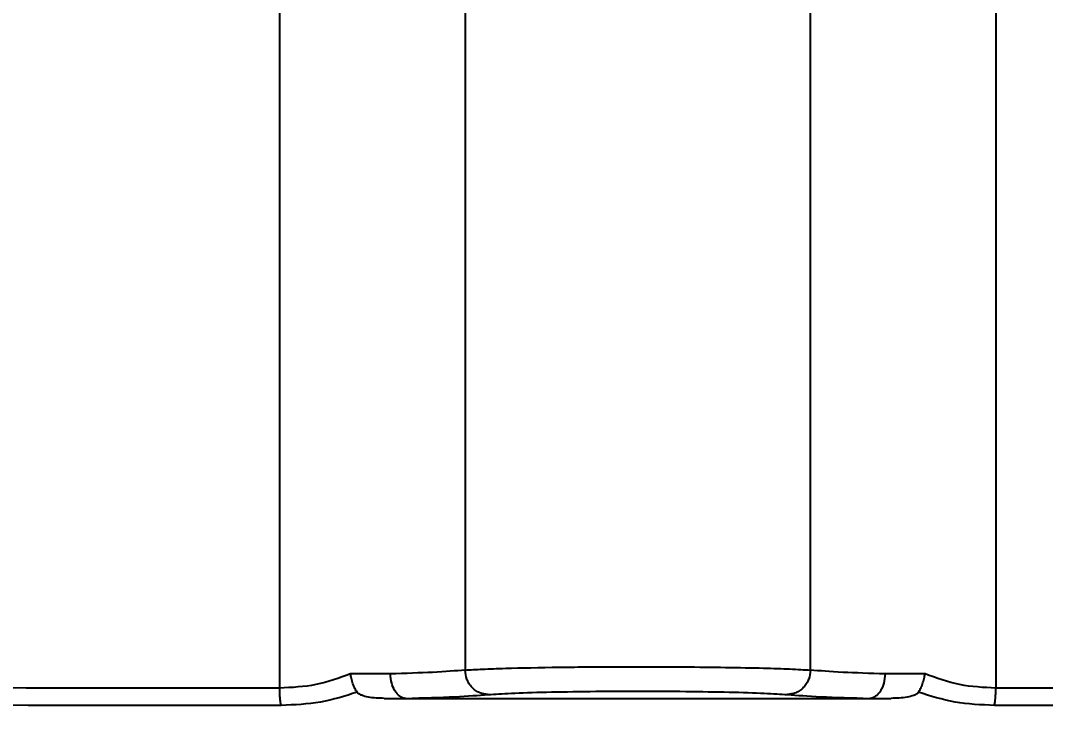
# Model space of a CAD drawing. Header units: millimetres. Extents: x 2063 to 4500, y 825 to 2548.
# Drawn here: x 3189.3 to 3231.14, y 1533.48 to 1561.95 of the extents above; entities that cross this region are included whole.
import ezdxf

# ---------------------------------------------------------------- set-up
doc = ezdxf.new("R2010")
doc.units = ezdxf.units.MM
doc.layers.add('AM_5', color=3, linetype='Continuous', lineweight=25)
doc.styles.add('SLDTEXTSTYLE1', font='txt.shx', dxfattribs={"width": 0.7, "bigfont": 'gbcbig.shx'})
doc.dimstyles.new('SLDDIMSTYLE12$0', dxfattribs={"dimtxt": 12, "dimasz": 10, "dimexe": 0, "dimexo": 0.0625, "dimgap": 0.875, "dimtad": 1, "dimdec": 1, "dimlfac": 1.8, "dimrnd": 1e-09, "dimzin": 12, "dimdsep": 46, "dimtxsty": 'SLDTEXTSTYLE1', "dimcen": 0.09, "dimdle": 8.16, "dimclrd": 3, "dimclre": 3, "dimadec": 0, "dimazin": 3, "dimtfac": 1, "dimtdec": 1, "dimtofl": 0, "dimtmove": 0, "dimatfit": 3, "dimfxl": 0, "dimfrac": 2, "dimtolj": 1, "dimlwd": 5, "dimlwe": 5, "dimarcsym": 0})

# ---------------------------------------------------------------- blocks, each defined once
blk = doc.blocks.new('*D73')
at = {"layer": 'AM_5', "color": 3, "linetype": 'Continuous', "lineweight": 5, "transparency": 16777216}
for p, q in [((3260.545, 1590.414), (3402.793, 1590.414)), ((3402.793, 1358.802), (3402.793, 1580.414))]:
    blk.add_line(p, q, dxfattribs=at)
at = {"layer": 'AM_5', "color": 3, "lineweight": 5, "transparency": 16777216}
blk.add_line((3214.8, 1348.802), (3402.793, 1348.802), dxfattribs=at)
at = {"layer": 'AM_5', "color": 3, "transparency": 16777216}
for points in [[(3401.127, 1580.414), (3404.46, 1580.414), (3402.793, 1590.414)], [(3401.127, 1358.802), (3404.46, 1358.802), (3402.793, 1348.802)]]:
    blk.add_solid(points, dxfattribs=at)
at = {"layer": 'Defpoints', "color": 0, "transparency": 16777216}
for p in [(3260.483, 1590.414), (3402.793, 1590.414), (3214.737, 1348.802)]:
    blk.add_point(p, dxfattribs=at)
at = {"layer": 'AM_5', "color": 0, "transparency": 16777216, "insert": (3395.918, 1523.132), "char_height": 12, "attachment_point": 5, "rotation": 90, "style": 'SLDTEXTSTYLE1'}
blk.add_mtext('\\A1;245', dxfattribs=at)

msp = doc.modelspace()

# ---------------------------------------------------------------- linework, layer by layer
at = {"color": 7, "linetype": 'Continuous', "lineweight": 25}
for p, q in [((3207.448, 1569.25), (3207.448, 1535.416)), ((3221.543, 1535.416), (3221.543, 1569.25)), ((3199.878, 1534.678), (3199.878, 1569.106)), ((3229.113, 1566.106), (3229.113, 1534.678)), ((3205.021, 1534.261), (3214.495, 1534.261)), ((3214.495, 1534.261), (3223.97, 1534.261))]:
    msp.add_line(p, q, dxfattribs=at)
at = {"color": 7, "linetype": 'Continuous', "lineweight": 25, "flags": 128}
for points in [[(3199.878, 1534.678), (3194.656, 1534.681), (3189.524, 1534.684), (3184.503, 1534.688), (3179.615, 1534.692), (3174.884, 1534.698), (3170.33, 1534.704), (3165.972, 1534.71), (3161.832, 1534.718), (3157.927, 1534.725), (3154.275, 1534.734), (3150.891, 1534.743), (3147.792, 1534.752), (3144.991, 1534.762), (3142.5, 1534.772), (3140.331, 1534.782), (3138.493, 1534.793), (3136.995, 1534.804), (3135.843, 1534.815)], [(3293.149, 1534.815), (3291.997, 1534.804), (3290.498, 1534.793), (3288.661, 1534.782), (3286.491, 1534.772), (3284.001, 1534.762), (3281.199, 1534.752), (3278.1, 1534.743), (3274.717, 1534.734), (3271.064, 1534.725), (3267.159, 1534.718), (3263.019, 1534.71), (3258.661, 1534.704), (3254.107, 1534.698), (3249.376, 1534.692), (3244.488, 1534.688), (3239.467, 1534.684), (3234.334, 1534.681), (3229.113, 1534.678)], [(3199.931, 1533.972), (3194.729, 1533.974), (3189.615, 1533.977), (3184.612, 1533.981), (3179.743, 1533.986), (3175.029, 1533.991), (3170.491, 1533.997), (3166.15, 1534.004), (3162.025, 1534.011), (3158.134, 1534.019), (3154.495, 1534.027), (3151.124, 1534.036), (3148.036, 1534.045), (3145.245, 1534.055), (3142.764, 1534.065), (3140.602, 1534.075), (3138.771, 1534.086), (3137.278, 1534.097), (3136.131, 1534.108)], [(3292.861, 1534.108), (3291.713, 1534.097), (3290.22, 1534.086), (3288.389, 1534.075), (3286.228, 1534.065), (3283.746, 1534.055), (3280.955, 1534.045), (3277.867, 1534.036), (3274.496, 1534.027), (3270.857, 1534.019), (3266.966, 1534.011), (3262.841, 1534.004), (3258.5, 1533.997), (3253.962, 1533.991), (3249.248, 1533.986), (3244.379, 1533.981), (3239.376, 1533.977), (3234.262, 1533.974), (3229.06, 1533.972)]]:
    msp.add_lwpolyline(points, dxfattribs=at)
at = {"color": 7, "linetype": 'Continuous', "lineweight": 25}
for centre, radius, start, end in [((3199.755, -1142.223), 2677.487, 89.900697, 89.935518), ((3229.235, -1141.787), 2677.051, 90.064479, 90.099302)]:
    msp.add_arc(centre, radius, start, end, dxfattribs=at)
for points, knots in [([(3207.448, 1535.416), (3207.057, 1535.384), (3206.321, 1535.325), (3205.01, 1535.28), (3204.395, 1535.26)], [0, 0, 0, 0, 0.531637, 1, 1, 1, 1]), ([(3208.387, 1534.417), (3208.27, 1534.432), (3208.089, 1534.454), (3207.872, 1534.579), (3207.722, 1534.708), (3207.601, 1534.868), (3207.482, 1535.099), (3207.461, 1535.291), (3207.447, 1535.416)], [0, 0, 0, 0, 0.239618, 0.368465, 0.500002, 0.631538, 0.760384, 1, 1, 1, 1]), ([(3207.448, 1535.416), (3207.665, 1535.43), (3208.086, 1535.457), (3209.319, 1535.499), (3211.205, 1535.539), (3213.791, 1535.558), (3216.161, 1535.553), (3218.137, 1535.531), (3219.604, 1535.501), (3220.809, 1535.462), (3221.289, 1535.432), (3221.543, 1535.416)], [0, 0, 0, 0, 0.088859, 0.171995, 0.32047, 0.462481, 0.603147, 0.703171, 0.80801, 0.898186, 1, 1, 1, 1]), ([(3221.543, 1535.416), (3221.53, 1535.291), (3221.508, 1535.099), (3221.39, 1534.868), (3221.269, 1534.708), (3221.119, 1534.579), (3220.901, 1534.454), (3220.721, 1534.432), (3220.603, 1534.417)], [0, 0, 0, 0, 0.239617, 0.368463, 0.499999, 0.631535, 0.760382, 1, 1, 1, 1]), ([(3224.596, 1535.26), (3223.981, 1535.28), (3222.67, 1535.325), (3221.934, 1535.384), (3221.543, 1535.416)], [0, 0, 0, 0, 0.468316, 1, 1, 1, 1]), ([(3202.768, 1535.262), (3202.308, 1535.092), (3201.408, 1534.759), (3200.38, 1534.705), (3199.878, 1534.678)], [0, 0, 0, 0, 0.51151, 1, 1, 1, 1]), ([(3203.034, 1534.515), (3203.004, 1534.563), (3202.943, 1534.662), (3202.865, 1534.854), (3202.802, 1535.059), (3202.779, 1535.2), (3202.768, 1535.262)], [0, 0, 0, 0, 0.239149, 0.497163, 0.778524, 1, 1, 1, 1]), ([(3205.021, 1534.261), (3204.979, 1534.266), (3204.896, 1534.276), (3204.747, 1534.36), (3204.638, 1534.473), (3204.583, 1534.566), (3204.582, 1534.567), (3204.581, 1534.57), (3204.574, 1534.582), (3204.522, 1534.675), (3204.437, 1534.893), (3204.41, 1535.132), (3204.395, 1535.26)], [0, 0, 0, 0, 0.13275, 0.258828, 0.507271, 0.507353, 0.507953, 0.509582, 0.515681, 0.539247, 0.754927, 1, 1, 1, 1]), ([(3224.596, 1535.26), (3224.58, 1535.132), (3224.558, 1534.944), (3224.5, 1534.769), (3224.458, 1534.662), (3224.424, 1534.591), (3224.34, 1534.46), (3224.232, 1534.353), (3224.095, 1534.276), (3224.012, 1534.266), (3223.97, 1534.261)], [0, 0, 0, 0, 0.244887, 0.361345, 0.377678, 0.492933, 0.536162, 0.741629, 0.867487, 1, 1, 1, 1]), ([(3225.957, 1534.515), (3225.986, 1534.563), (3226.048, 1534.662), (3226.126, 1534.854), (3226.189, 1535.059), (3226.212, 1535.2), (3226.223, 1535.262)], [0, 0, 0, 0, 0.2394339, 0.4971445, 0.7778459, 1, 1, 1, 1]), ([(3229.113, 1534.678), (3228.611, 1534.705), (3227.583, 1534.759), (3226.683, 1535.092), (3226.223, 1535.262)], [0, 0, 0, 0, 0.4884898, 1, 1, 1, 1]), ([(3203.034, 1534.515), (3202.546, 1534.359), (3201.572, 1534.046), (3200.478, 1533.997), (3199.931, 1533.972)], [0, 0, 0, 0, 0.500652, 1, 1, 1, 1]), ([(3204.145, 1534.263), (3203.928, 1534.269), (3203.615, 1534.278), (3203.266, 1534.364), (3203.105, 1534.438), (3203.056, 1534.491), (3203.034, 1534.515)], [0, 0, 0, 0, 0.546902, 0.785535, 0.902249, 1, 1, 1, 1]), ([(3208.387, 1534.417), (3208.669, 1534.437), (3209.233, 1534.476), (3210.718, 1534.522), (3212.513, 1534.551), (3214.502, 1534.561), (3216.489, 1534.551), (3218.279, 1534.521), (3219.76, 1534.476), (3220.322, 1534.437), (3220.603, 1534.417)], [0, 0, 0, 0, 0.125138, 0.250256, 0.375373, 0.50043, 0.625397, 0.750284, 0.875124, 1, 1, 1, 1]), ([(3225.957, 1534.515), (3225.935, 1534.491), (3225.886, 1534.437), (3225.723, 1534.364), (3225.375, 1534.278), (3225.063, 1534.269), (3224.846, 1534.263)], [0, 0, 0, 0, 0.098107, 0.21567, 0.454608, 1, 1, 1, 1]), ([(3229.06, 1533.972), (3228.513, 1533.997), (3227.419, 1534.046), (3226.445, 1534.359), (3225.957, 1534.515)], [0, 0, 0, 0, 0.4993475, 1, 1, 1, 1]), ([(3204.145, 1534.263), (3204.148, 1534.263), (3204.172, 1534.263), (3204.33, 1534.262), (3204.629, 1534.262), (3204.886, 1534.261), (3205.021, 1534.261)], [0, 0, 0, 0, 0.008069, 0.080583, 0.514577, 1, 1, 1, 1]), ([(3205.021, 1534.261), (3205.735, 1534.283), (3207.172, 1534.328), (3207.98, 1534.387), (3208.387, 1534.417)], [0, 0, 0, 0, 0.496466, 1, 1, 1, 1]), ([(3220.603, 1534.417), (3221.01, 1534.387), (3221.818, 1534.328), (3223.255, 1534.283), (3223.97, 1534.261)], [0, 0, 0, 0, 0.5023751, 1, 1, 1, 1]), ([(3223.97, 1534.261), (3224.105, 1534.261), (3224.303, 1534.262), (3224.576, 1534.262), (3224.725, 1534.262), (3224.811, 1534.263), (3224.836, 1534.263), (3224.843, 1534.263), (3224.846, 1534.263)], [0, 0, 0, 0, 0.485398, 0.709453, 0.919202, 0.97572, 0.991889, 1, 1, 1, 1])]:
    msp.add_open_spline(points, degree=3, knots=knots, dxfattribs=at)
for points in [[(3199.931, 1533.972), (3199.923, 1534.021), (3199.907, 1534.118), (3199.891, 1534.294), (3199.88, 1534.482), (3199.879, 1534.613), (3199.878, 1534.678)], [(3229.06, 1533.972), (3229.068, 1534.021), (3229.083, 1534.118), (3229.1, 1534.294), (3229.111, 1534.482), (3229.112, 1534.613), (3229.113, 1534.678)]]:
    msp.add_open_spline(points, degree=3, dxfattribs=at)

# ---------------------------------------------------------------- dimensions: what is measured, and where the dimension line sits
at = {"layer": 'AM_5'}
dim = msp.add_linear_dim(base=(3402.793, 1590.414), p1=(3214.737, 1348.802), p2=(3260.483, 1590.414), angle=270, text='245', dimstyle='SLDDIMSTYLE12$0', override={"dimlfac": 1}, dxfattribs=at)
dim.commit()
dim.dimension.update_dxf_attribs({"geometry": '*D73', "text_midpoint": (3402.793, 1523.132), "dimtype": 160})

doc.saveas('drawing.dxf')
